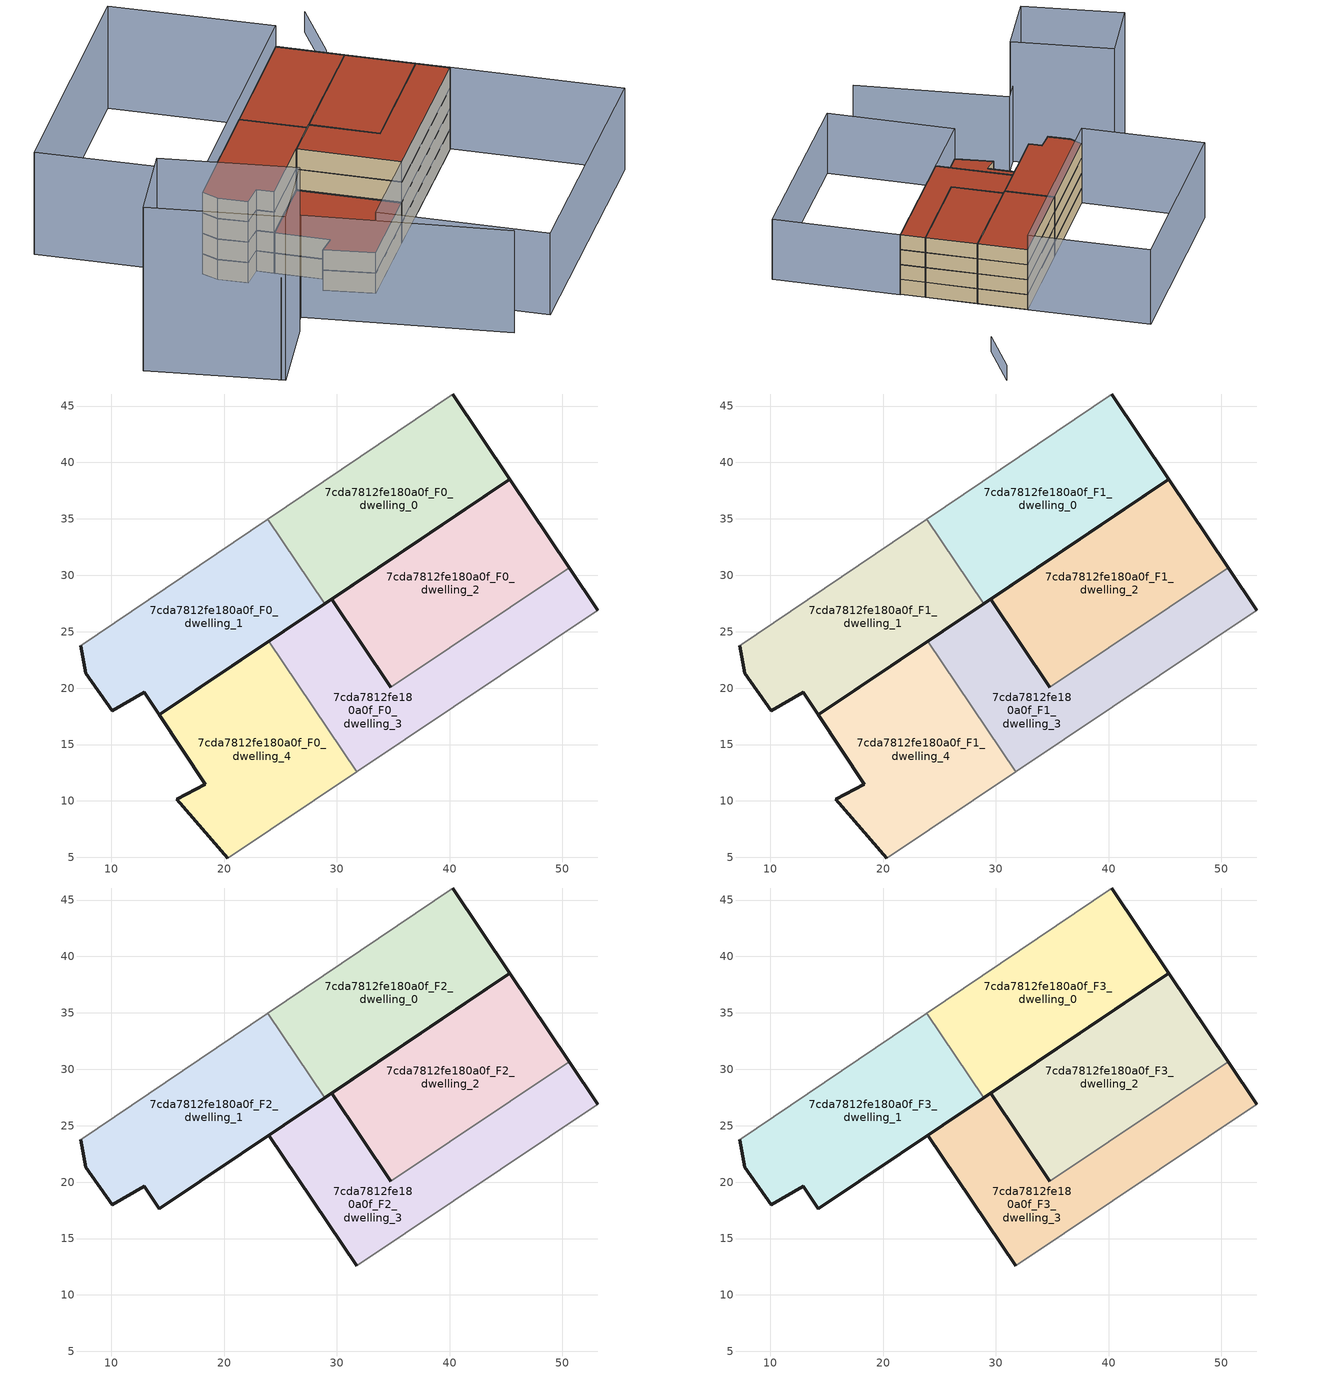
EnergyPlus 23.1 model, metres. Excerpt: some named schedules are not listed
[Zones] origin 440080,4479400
7cda7812fe180a0f_F0_dwelling_0
 floor ground (EU_floor_Construction): 45.34,38.51 40.27,46.07 23.87,34.98 28.91,27.48 z0
 wall outside (EU_wall_Construction): 40.27,46.07 45.34,38.51 28.91,27.48 z0:3
 wall adiabatic (EU_wall_Construction): 23.87,34.98 40.27,46.07 z0:3
 wall to 7cda7812fe180a0f_F0_dwelling_1 (EU_wall_Construction): 28.91,27.48 23.87,34.98 z0:3
7cda7812fe180a0f_F0_dwelling_1
 floor ground (EU_floor_Construction): 28.91,27.48 23.87,34.98 7.29,23.78 7.73,21.3 10.07,17.98 12.93,19.65 14.27,17.64 z0
 wall outside (EU_wall_Construction): 28.91,27.48 14.27,17.64 12.93,19.65 10.07,17.98 7.73,21.3 7.29,23.78 z0:3
 wall adiabatic (EU_wall_Construction): 7.29,23.78 23.87,34.98 z0:3
7cda7812fe180a0f_F0_dwelling_2
 floor ground (EU_floor_Construction): 50.6,30.68 45.34,38.51 29.54,27.9 34.79,20.07 z0
 wall outside (EU_wall_Construction): 34.79,20.07 29.54,27.9 45.34,38.51 50.6,30.68 z0:3
 wall to 7cda7812fe180a0f_F0_dwelling_3 (EU_wall_Construction): 50.6,30.68 34.79,20.07 z0:3
7cda7812fe180a0f_F0_dwelling_3
 floor ground (EU_floor_Construction): 53.14,26.91 50.6,30.68 34.79,20.07 29.54,27.9 23.98,24.17 31.76,12.6 z0
 wall outside (EU_wall_Construction): 50.6,30.68 53.14,26.91 / 23.98,24.17 29.54,27.9 34.79,20.07 z0:3
 wall adiabatic (EU_wall_Construction): 53.14,26.91 31.76,12.6 z0:3
 wall to 7cda7812fe180a0f_F0_dwelling_4 (EU_wall_Construction): 31.76,12.6 23.98,24.17 z0:3
7cda7812fe180a0f_F0_dwelling_4
 floor ground (EU_floor_Construction): 31.76,12.6 23.98,24.17 14.27,17.64 18.36,11.49 15.82,10.15 20.32,4.95 z0
 wall outside (EU_wall_Construction): 20.32,4.95 15.82,10.15 18.36,11.49 14.27,17.64 23.98,24.17 z0:3
 wall adiabatic (EU_wall_Construction): 31.76,12.6 20.32,4.95 z0:3
7cda7812fe180a0f_F1_dwelling_0
 floor to 7cda7812fe180a0f_F0_dwelling_0 (EU_floor_Construction): 45.34,38.51 40.27,46.07 23.87,34.98 28.91,27.48 z3
 wall outside (EU_wall_Construction): 40.27,46.07 45.34,38.51 28.91,27.48 z3:6
 wall adiabatic (EU_wall_Construction): 23.87,34.98 40.27,46.07 z3:6
 wall to 7cda7812fe180a0f_F1_dwelling_1 (EU_wall_Construction): 28.91,27.48 23.87,34.98 z3:6
7cda7812fe180a0f_F1_dwelling_1
 floor to 7cda7812fe180a0f_F0_dwelling_1 (EU_floor_Construction): 28.91,27.48 23.87,34.98 7.29,23.78 7.73,21.3 10.07,17.98 12.93,19.65 14.27,17.64 z3
 wall outside (EU_wall_Construction): 28.91,27.48 14.27,17.64 12.93,19.65 10.07,17.98 7.73,21.3 7.29,23.78 z3:6
 wall adiabatic (EU_wall_Construction): 7.29,23.78 23.87,34.98 z3:6
7cda7812fe180a0f_F1_dwelling_2
 floor to 7cda7812fe180a0f_F0_dwelling_2 (EU_floor_Construction): 50.6,30.68 45.34,38.51 29.54,27.9 34.79,20.07 z3
 wall outside (EU_wall_Construction): 34.79,20.07 29.54,27.9 45.34,38.51 50.6,30.68 z3:6
 wall to 7cda7812fe180a0f_F1_dwelling_3 (EU_wall_Construction): 50.6,30.68 34.79,20.07 z3:6
7cda7812fe180a0f_F1_dwelling_3
 floor to 7cda7812fe180a0f_F0_dwelling_3 (EU_floor_Construction): 53.14,26.91 50.6,30.68 34.79,20.07 29.54,27.9 23.98,24.17 31.75,12.6 z3
 wall outside (EU_wall_Construction): 50.6,30.68 53.14,26.91 / 23.98,24.17 29.54,27.9 34.79,20.07 z3:6
 wall adiabatic (EU_wall_Construction): 53.14,26.91 31.76,12.6 z3:6
 wall to 7cda7812fe180a0f_F1_dwelling_4 (EU_wall_Construction): 31.76,12.6 23.98,24.17 z3:6
7cda7812fe180a0f_F1_dwelling_4
 floor to 7cda7812fe180a0f_F0_dwelling_4 (EU_floor_Construction): 31.75,12.6 23.98,24.17 14.27,17.64 18.36,11.49 15.82,10.15 20.32,4.95 z3
 wall outside (EU_wall_Construction): 20.32,4.95 15.82,10.15 18.36,11.49 14.27,17.64 23.98,24.17 z3:6
 wall adiabatic (EU_wall_Construction): 31.76,12.6 20.32,4.95 z3:6
 roof outside (EU_roof_Construction): 23.98,24.17 31.76,12.6 20.32,4.95 15.82,10.15 18.36,11.49 14.27,17.64 z6
7cda7812fe180a0f_F2_dwelling_0
 floor to 7cda7812fe180a0f_F1_dwelling_0 (EU_floor_Construction): 45.34,38.51 40.27,46.07 23.87,34.98 28.91,27.48 z6
 wall outside (EU_wall_Construction): 40.27,46.07 45.34,38.51 28.91,27.48 z6:9
 wall adiabatic (EU_wall_Construction): 23.87,34.98 40.27,46.07 z6:9
 wall to 7cda7812fe180a0f_F2_dwelling_1 (EU_wall_Construction): 28.91,27.48 23.87,34.98 z6:9
7cda7812fe180a0f_F2_dwelling_1
 floor to 7cda7812fe180a0f_F1_dwelling_1 (EU_floor_Construction): 28.91,27.48 23.87,34.98 7.29,23.78 7.73,21.3 10.07,17.98 12.93,19.65 14.27,17.64 z6
 wall outside (EU_wall_Construction): 28.91,27.48 14.27,17.64 12.93,19.65 10.07,17.98 7.73,21.3 7.29,23.78 z6:9
 wall adiabatic (EU_wall_Construction): 7.29,23.78 23.87,34.98 z6:9
7cda7812fe180a0f_F2_dwelling_2
 floor to 7cda7812fe180a0f_F1_dwelling_2 (EU_floor_Construction): 50.6,30.68 45.34,38.51 29.54,27.9 34.79,20.07 z6
 wall outside (EU_wall_Construction): 34.79,20.07 29.54,27.9 45.34,38.51 50.6,30.68 z6:9
 wall to 7cda7812fe180a0f_F2_dwelling_3 (EU_wall_Construction): 50.6,30.68 34.79,20.07 z6:9
7cda7812fe180a0f_F2_dwelling_3
 floor to 7cda7812fe180a0f_F1_dwelling_3 (EU_floor_Construction): 53.14,26.91 50.6,30.68 34.79,20.07 29.54,27.9 23.98,24.17 31.75,12.6 z6
 wall outside (EU_wall_Construction): 50.6,30.68 53.14,26.91 / 31.76,12.6 23.98,24.17 29.54,27.9 34.79,20.07 z6:9
 wall adiabatic (EU_wall_Construction): 53.14,26.91 31.76,12.6 z6:9
7cda7812fe180a0f_F3_dwelling_0
 floor to 7cda7812fe180a0f_F2_dwelling_0 (EU_floor_Construction): 45.34,38.51 40.27,46.07 23.87,34.98 28.91,27.48 z9
 wall outside (EU_wall_Construction): 40.27,46.07 45.34,38.51 28.91,27.48 z9:12
 wall adiabatic (EU_wall_Construction): 23.87,34.98 40.27,46.07 z9:12
 wall to 7cda7812fe180a0f_F3_dwelling_1 (EU_wall_Construction): 28.91,27.48 23.87,34.98 z9:12
 roof outside (EU_roof_Construction): 40.27,46.07 45.34,38.51 28.91,27.48 23.87,34.98 z12
7cda7812fe180a0f_F3_dwelling_1
 floor to 7cda7812fe180a0f_F2_dwelling_1 (EU_floor_Construction): 28.91,27.48 23.87,34.98 7.29,23.78 7.73,21.3 10.07,17.98 12.93,19.65 14.27,17.64 z9
 wall outside (EU_wall_Construction): 28.91,27.48 14.27,17.64 12.93,19.65 10.07,17.98 7.73,21.3 7.29,23.78 z9:12
 wall adiabatic (EU_wall_Construction): 7.29,23.78 23.87,34.98 z9:12
 roof outside (EU_roof_Construction): 23.87,34.98 28.91,27.48 14.27,17.64 12.93,19.65 10.07,17.98 7.73,21.3 7.29,23.78 z12
7cda7812fe180a0f_F3_dwelling_2
 floor to 7cda7812fe180a0f_F2_dwelling_2 (EU_floor_Construction): 50.6,30.68 45.34,38.51 29.54,27.9 34.79,20.07 z9
 wall outside (EU_wall_Construction): 34.79,20.07 29.54,27.9 45.34,38.51 50.6,30.68 z9:12
 wall to 7cda7812fe180a0f_F3_dwelling_3 (EU_wall_Construction): 50.6,30.68 34.79,20.07 z9:12
 roof outside (EU_roof_Construction): 45.34,38.51 50.6,30.68 34.79,20.07 29.54,27.9 z12
7cda7812fe180a0f_F3_dwelling_3
 floor to 7cda7812fe180a0f_F2_dwelling_3 (EU_floor_Construction): 53.14,26.91 50.6,30.68 34.79,20.07 29.54,27.9 23.98,24.17 31.75,12.6 z9
 wall outside (EU_wall_Construction): 50.6,30.68 53.14,26.91 / 31.76,12.6 23.98,24.17 29.54,27.9 34.79,20.07 z9:12
 wall adiabatic (EU_wall_Construction): 53.14,26.91 31.76,12.6 z9:12
 roof outside (EU_roof_Construction): 50.6,30.68 53.14,26.91 31.76,12.6 23.98,24.17 29.54,27.9 34.79,20.07 z12
shading: -3.96,-3.76 8.98,6.82 / 8.98,6.82 26.55,-14.66 / 40.28,46.08 7.29,23.78 / 7.29,23.78 -5.15,42.17 / -5.15,42.17 27.85,64.47 / 27.85,64.47 40.28,46.08 z0:15; -3.59,-4.21 -15.46,9.94 / -15.46,9.94 -5.49,18.31 / -5.49,18.31 6.38,4.16 / 6.38,4.16 -3.59,-4.21 z0:24; 20.32,4.95 53.19,26.94 / 53.19,26.94 66.03,7.74 / 66.03,7.74 33.17,-14.25 / 33.17,-14.25 20.32,4.95 z0:12; 55.25,52.97 60.12,62.43 z0:3
[Building]
EU S2 Campaign: North Axis=0; Terrain=City; Solar Distribution=FullExterior
[Site:Location]
Madrid: Latitude=40.5; Longitude=-3.5; Time Zone=1; Elevation=609
[SizingPeriod:WeatherFileDays]
AnnualSizingPeriod: Begin Month=1; Begin Day of Month=1; End Month=12; End Day of Month=31; Day of Week for Start Day=Monday; Use Weather File Daylight Saving Period=No; Use Weather File Rain and Snow Indicators=No
[MATERIAL]
EU_InternalMass_Material: Roughness=MediumRough; Thickness=0.1; Conductivity=1; Density=1800; Specific Heat=900; Thermal Absorptance=0.9; Solar Absorptance=0.7; Visible Absorptance=0.7
[MATERIAL:NOMASS] Roughness=MediumRough; Thermal Absorptance=0.9; Solar Absorptance=0.7; Visible Absorptance=0.7
Name | Thermal Resistance
EU_wall_NoMass | 0.609216
EU_roof_NoMass | 0.513268
EU_floor_NoMass | 0.568163
[CONSTRUCTION]
EU_wall_Construction: EU_wall_NoMass
EU_roof_Construction: EU_roof_NoMass
EU_floor_Construction: EU_floor_NoMass
EU_InternalMass_Construction: EU_InternalMass_Material
[ZONE] Type=1; Multiplier=1; Ceiling Height=autocalculate; Floor Area=autocalculate; Part of Total Floor Area=Yes
Name | Volume
7cda7812fe180a0f_F0_dwelling_0; 7cda7812fe180a0f_F1_dwelling_0; 7cda7812fe180a0f_F2_dwelling_0; 7cda7812fe180a0f_F3_dwelling_0 | 538.831
7cda7812fe180a0f_F0_dwelling_1 | 538.824
7cda7812fe180a0f_F1_dwelling_1; 7cda7812fe180a0f_F2_dwelling_1; 7cda7812fe180a0f_F3_dwelling_1 | 538.825
7cda7812fe180a0f_F0_dwelling_2; 7cda7812fe180a0f_F1_dwelling_2; 7cda7812fe180a0f_F2_dwelling_2; 7cda7812fe180a0f_F3_dwelling_2 | 538.811
7cda7812fe180a0f_F0_dwelling_3; 7cda7812fe180a0f_F1_dwelling_3; 7cda7812fe180a0f_F2_dwelling_3; 7cda7812fe180a0f_F3_dwelling_3 | 538.823
7cda7812fe180a0f_F0_dwelling_4; 7cda7812fe180a0f_F1_dwelling_4 | 538.826
[INTERNALMASS] Construction=EU_InternalMass_Construction
Name | Zone or ZoneList | Surface Area
7cda7812fe180a0f_F0_dwelling_0_EU_InternalMass | 7cda7812fe180a0f_F0_dwelling_0 | 179.61
7cda7812fe180a0f_F0_dwelling_1_EU_InternalMass | 7cda7812fe180a0f_F0_dwelling_1 | 179.608
7cda7812fe180a0f_F0_dwelling_2_EU_InternalMass | 7cda7812fe180a0f_F0_dwelling_2 | 179.605
7cda7812fe180a0f_F0_dwelling_3_EU_InternalMass | 7cda7812fe180a0f_F0_dwelling_3 | 179.608
7cda7812fe180a0f_F0_dwelling_4_EU_InternalMass | 7cda7812fe180a0f_F0_dwelling_4 | 179.611
7cda7812fe180a0f_F1_dwelling_0_EU_InternalMass | 7cda7812fe180a0f_F1_dwelling_0 | 179.61
7cda7812fe180a0f_F1_dwelling_1_EU_InternalMass | 7cda7812fe180a0f_F1_dwelling_1 | 179.608
7cda7812fe180a0f_F1_dwelling_2_EU_InternalMass | 7cda7812fe180a0f_F1_dwelling_2 | 179.605
7cda7812fe180a0f_F1_dwelling_3_EU_InternalMass | 7cda7812fe180a0f_F1_dwelling_3 | 179.608
7cda7812fe180a0f_F1_dwelling_4_EU_InternalMass | 7cda7812fe180a0f_F1_dwelling_4 | 179.611
7cda7812fe180a0f_F2_dwelling_0_EU_InternalMass | 7cda7812fe180a0f_F2_dwelling_0 | 224.514
7cda7812fe180a0f_F2_dwelling_1_EU_InternalMass | 7cda7812fe180a0f_F2_dwelling_1 | 224.517
7cda7812fe180a0f_F2_dwelling_2_EU_InternalMass | 7cda7812fe180a0f_F2_dwelling_2 | 224.516
7cda7812fe180a0f_F2_dwelling_3_EU_InternalMass | 7cda7812fe180a0f_F2_dwelling_3 | 224.508
7cda7812fe180a0f_F3_dwelling_0_EU_InternalMass | 7cda7812fe180a0f_F3_dwelling_0 | 224.514
7cda7812fe180a0f_F3_dwelling_1_EU_InternalMass | 7cda7812fe180a0f_F3_dwelling_1 | 224.517
7cda7812fe180a0f_F3_dwelling_2_EU_InternalMass | 7cda7812fe180a0f_F3_dwelling_2 | 224.516
7cda7812fe180a0f_F3_dwelling_3_EU_InternalMass | 7cda7812fe180a0f_F3_dwelling_3 | 224.508
[OTHEREQUIPMENT] Fuel Type=Electricity; Design Level Calculation Method=Watts/Area; Power per Zone Floor Area=1; Fraction Latent=0; Fraction Radiant=0; Fraction Lost=0; Carbon Dioxide Generation Rate=0; EndUse Subcategory=EU_Step8_InternalGains
Name | Zone or ZoneList or Space or SpaceList | Schedule
EU_Step8_InternalGain_7cda7812fe180a0f_F0_dwelling_0_f000 | 7cda7812fe180a0f_F0_dwelling_0 | EU_Step8_GainSchedule_7cda7812fe180a0f_F0_dwelling_0_f000
EU_Step8_InternalGain_7cda7812fe180a0f_F0_dwelling_1_f000 | 7cda7812fe180a0f_F0_dwelling_1 | EU_Step8_GainSchedule_7cda7812fe180a0f_F0_dwelling_1_f000
EU_Step8_InternalGain_7cda7812fe180a0f_F0_dwelling_2_f000 | 7cda7812fe180a0f_F0_dwelling_2 | EU_Step8_GainSchedule_7cda7812fe180a0f_F0_dwelling_2_f000
EU_Step8_InternalGain_7cda7812fe180a0f_F0_dwelling_3_f000 | 7cda7812fe180a0f_F0_dwelling_3 | EU_Step8_GainSchedule_7cda7812fe180a0f_F0_dwelling_3_f000
EU_Step8_InternalGain_7cda7812fe180a0f_F0_dwelling_4_f000 | 7cda7812fe180a0f_F0_dwelling_4 | EU_Step8_GainSchedule_7cda7812fe180a0f_F0_dwelling_4_f000
EU_Step8_InternalGain_7cda7812fe180a0f_F1_dwelling_0_f000 | 7cda7812fe180a0f_F1_dwelling_0 | EU_Step8_GainSchedule_7cda7812fe180a0f_F1_dwelling_0_f000
EU_Step8_InternalGain_7cda7812fe180a0f_F1_dwelling_1_f000 | 7cda7812fe180a0f_F1_dwelling_1 | EU_Step8_GainSchedule_7cda7812fe180a0f_F1_dwelling_1_f000
EU_Step8_InternalGain_7cda7812fe180a0f_F1_dwelling_2_f000 | 7cda7812fe180a0f_F1_dwelling_2 | EU_Step8_GainSchedule_7cda7812fe180a0f_F1_dwelling_2_f000
EU_Step8_InternalGain_7cda7812fe180a0f_F1_dwelling_3_f000 | 7cda7812fe180a0f_F1_dwelling_3 | EU_Step8_GainSchedule_7cda7812fe180a0f_F1_dwelling_3_f000
EU_Step8_InternalGain_7cda7812fe180a0f_F1_dwelling_4_f000 | 7cda7812fe180a0f_F1_dwelling_4 | EU_Step8_GainSchedule_7cda7812fe180a0f_F1_dwelling_4_f000
EU_Step8_InternalGain_7cda7812fe180a0f_F2_dwelling_0_f000 | 7cda7812fe180a0f_F2_dwelling_0 | EU_Step8_GainSchedule_7cda7812fe180a0f_F2_dwelling_0_f000
EU_Step8_InternalGain_7cda7812fe180a0f_F2_dwelling_1_f000 | 7cda7812fe180a0f_F2_dwelling_1 | EU_Step8_GainSchedule_7cda7812fe180a0f_F2_dwelling_1_f000
EU_Step8_InternalGain_7cda7812fe180a0f_F2_dwelling_2_f000 | 7cda7812fe180a0f_F2_dwelling_2 | EU_Step8_GainSchedule_7cda7812fe180a0f_F2_dwelling_2_f000
EU_Step8_InternalGain_7cda7812fe180a0f_F2_dwelling_3_f000 | 7cda7812fe180a0f_F2_dwelling_3 | EU_Step8_GainSchedule_7cda7812fe180a0f_F2_dwelling_3_f000
EU_Step8_InternalGain_7cda7812fe180a0f_F3_dwelling_0_f000 | 7cda7812fe180a0f_F3_dwelling_0 | EU_Step8_GainSchedule_7cda7812fe180a0f_F3_dwelling_0_f000
EU_Step8_InternalGain_7cda7812fe180a0f_F3_dwelling_1_f000 | 7cda7812fe180a0f_F3_dwelling_1 | EU_Step8_GainSchedule_7cda7812fe180a0f_F3_dwelling_1_f000
EU_Step8_InternalGain_7cda7812fe180a0f_F3_dwelling_2_f000 | 7cda7812fe180a0f_F3_dwelling_2 | EU_Step8_GainSchedule_7cda7812fe180a0f_F3_dwelling_2_f000
EU_Step8_InternalGain_7cda7812fe180a0f_F3_dwelling_3_f000 | 7cda7812fe180a0f_F3_dwelling_3 | EU_Step8_GainSchedule_7cda7812fe180a0f_F3_dwelling_3_f000
[ZONEVENTILATION:DESIGNFLOWRATE] Schedule=EU_AlwaysOn; Design Flow Rate Calculation Method=AirChanges/Hour; Air Changes per Hour=0.752966; Ventilation Type=Natural; Fan Pressure Rise=0; Fan Total Efficiency=1; Constant Term Coefficient=1; Temperature Term Coefficient=0; Velocity Term Coefficient=0; Velocity Squared Term Coefficient=0; Minimum Indoor Temperature=-100; Maximum Indoor Temperature=100; Delta Temperature=-100; Minimum Outdoor Temperature=-100; Maximum Outdoor Temperature=100; Maximum Wind Speed=40
Name | Zone or ZoneList or Space or SpaceList
EU_ConstantAir_7cda7812fe180a0f_F0_dwelling_0 | 7cda7812fe180a0f_F0_dwelling_0
EU_ConstantAir_7cda7812fe180a0f_F0_dwelling_1 | 7cda7812fe180a0f_F0_dwelling_1
EU_ConstantAir_7cda7812fe180a0f_F0_dwelling_2 | 7cda7812fe180a0f_F0_dwelling_2
EU_ConstantAir_7cda7812fe180a0f_F0_dwelling_3 | 7cda7812fe180a0f_F0_dwelling_3
EU_ConstantAir_7cda7812fe180a0f_F0_dwelling_4 | 7cda7812fe180a0f_F0_dwelling_4
EU_ConstantAir_7cda7812fe180a0f_F1_dwelling_0 | 7cda7812fe180a0f_F1_dwelling_0
EU_ConstantAir_7cda7812fe180a0f_F1_dwelling_1 | 7cda7812fe180a0f_F1_dwelling_1
EU_ConstantAir_7cda7812fe180a0f_F1_dwelling_2 | 7cda7812fe180a0f_F1_dwelling_2
EU_ConstantAir_7cda7812fe180a0f_F1_dwelling_3 | 7cda7812fe180a0f_F1_dwelling_3
EU_ConstantAir_7cda7812fe180a0f_F1_dwelling_4 | 7cda7812fe180a0f_F1_dwelling_4
EU_ConstantAir_7cda7812fe180a0f_F2_dwelling_0 | 7cda7812fe180a0f_F2_dwelling_0
EU_ConstantAir_7cda7812fe180a0f_F2_dwelling_1 | 7cda7812fe180a0f_F2_dwelling_1
EU_ConstantAir_7cda7812fe180a0f_F2_dwelling_2 | 7cda7812fe180a0f_F2_dwelling_2
EU_ConstantAir_7cda7812fe180a0f_F2_dwelling_3 | 7cda7812fe180a0f_F2_dwelling_3
EU_ConstantAir_7cda7812fe180a0f_F3_dwelling_0 | 7cda7812fe180a0f_F3_dwelling_0
EU_ConstantAir_7cda7812fe180a0f_F3_dwelling_1 | 7cda7812fe180a0f_F3_dwelling_1
EU_ConstantAir_7cda7812fe180a0f_F3_dwelling_2 | 7cda7812fe180a0f_F3_dwelling_2
EU_ConstantAir_7cda7812fe180a0f_F3_dwelling_3 | 7cda7812fe180a0f_F3_dwelling_3
[HVACTEMPLATE:THERMOSTAT] Constant Heating Setpoint=20; Constant Cooling Setpoint=50
EU_HeatOnly_7cda7812fe180a0f_F0_dwelling_0; EU_HeatOnly_7cda7812fe180a0f_F0_dwelling_1; EU_HeatOnly_7cda7812fe180a0f_F0_dwelling_2; EU_HeatOnly_7cda7812fe180a0f_F0_dwelling_3; EU_HeatOnly_7cda7812fe180a0f_F0_dwelling_4; EU_HeatOnly_7cda7812fe180a0f_F1_dwelling_0; EU_HeatOnly_7cda7812fe180a0f_F1_dwelling_1; EU_HeatOnly_7cda7812fe180a0f_F1_dwelling_2; EU_HeatOnly_7cda7812fe180a0f_F1_dwelling_3; EU_HeatOnly_7cda7812fe180a0f_F1_dwelling_4; EU_HeatOnly_7cda7812fe180a0f_F2_dwelling_0; EU_HeatOnly_7cda7812fe180a0f_F2_dwelling_1; EU_HeatOnly_7cda7812fe180a0f_F2_dwelling_2; EU_HeatOnly_7cda7812fe180a0f_F2_dwelling_3; EU_HeatOnly_7cda7812fe180a0f_F3_dwelling_0; EU_HeatOnly_7cda7812fe180a0f_F3_dwelling_1; EU_HeatOnly_7cda7812fe180a0f_F3_dwelling_2; EU_HeatOnly_7cda7812fe180a0f_F3_dwelling_3
